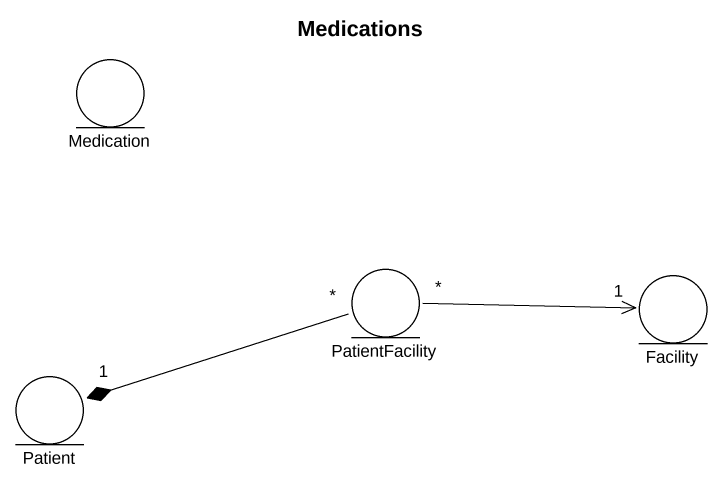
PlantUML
@startuml
title Medications
entity Medication
entity PatientFacility
entity Facility
entity Patient
PatientFacility "*" -right-> "1" Facility
PatientFacility "*" -left-* "1" Patient
@enduml
